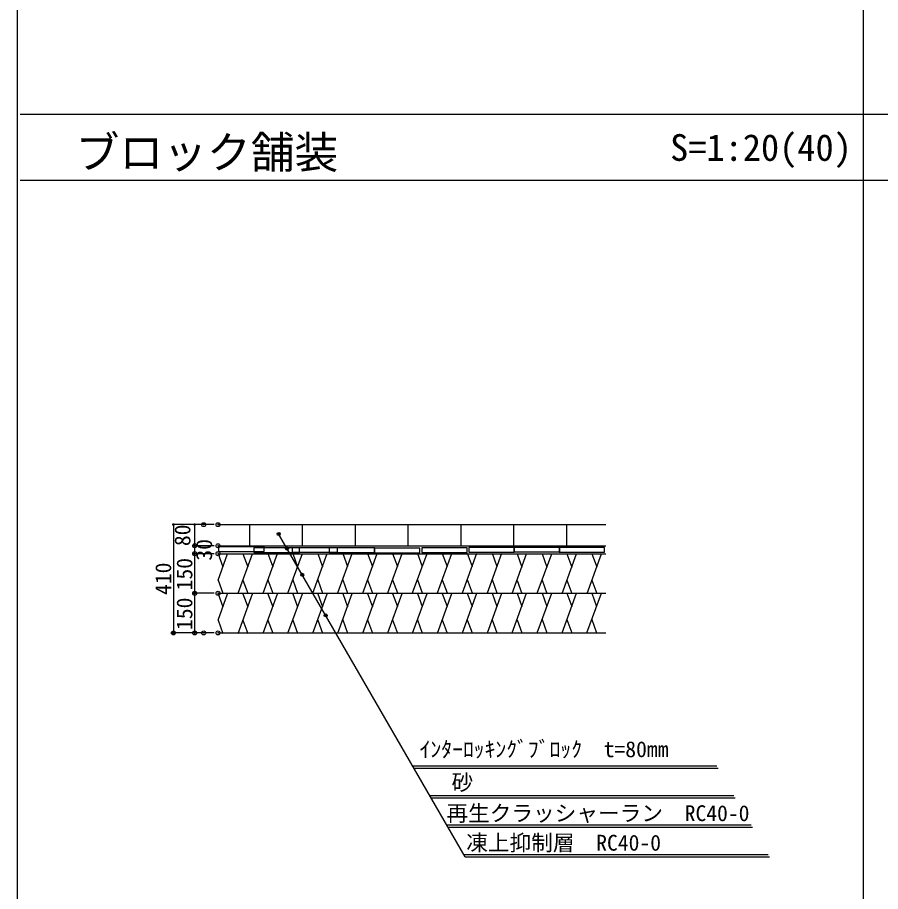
# Model space of a CAD drawing. Units: millimetres on the paper. Extents: x -337 to 306, y -306 to 220.
# Drawn here: x -337.4 to -206.7, y -44.7 to 87.7 of the extents above; entities that cross this region are included whole.
import ezdxf
from ezdxf.enums import TextEntityAlignment as Align

# ---------------------------------------------------------------- set-up
doc = ezdxf.new("R2010")
doc.units = ezdxf.units.MM
doc.header["$PDMODE"] = 32
doc.header["$PDSIZE"] = 0.6
for name, color, linetype in [('0-1_DEFPOINTS', 7, 'Continuous'), ('0-3_D-TTL-LINE', 7, 'Continuous'), ('0-4_D-STR-題字等', 7, 'Continuous'), ('0-6_D-STR-STR', 7, 'Continuous'), ('0-7_D-STR-DIM_1寸法', 7, 'Continuous'), ('0-8_D-BDG-ﾊｯﾁ', 7, 'Continuous'), ('0-9_D-STR-TXT-文字', 7, 'Continuous'), ('0-E_11', 7, 'Continuous')]:
    doc.layers.add(name, color=color, linetype=linetype)
doc.styles.add('ＭＳ ゴシック', font='')
doc.styles.get('ＭＳ ゴシック').set_extended_font_data('MS Gothic')

msp = doc.modelspace()

# ---------------------------------------------------------------- linework, layer by layer
at = {"layer": '0-1_DEFPOINTS'}
for p in [(-309.242, 10.831), (-307.07, 10.831), (-310.613, 7.631), (-310.613, 6.431), (-307.07, 7.631), (-307.07, 6.431), (-310.613, 0.431), (-307.07, 0.431), (-313.825, -5.569), (-310.613, -5.569), (-309.242, -5.569), (-307.07, -5.569)]:
    msp.add_point(p, dxfattribs=at)
at = {"layer": '0-3_D-TTL-LINE'}
for p, q in [((-209.36, 220.017), (-209.36, -229.583)), ((-337.048, 73.032), (305.085, 73.032)), ((-337.048, 63.032), (305.085, 63.032))]:
    msp.add_line(p, q, dxfattribs=at)
at = {"layer": '0-6_D-STR-STR'}
for p, q in [((-307.07, 10.831), (-248.337, 10.831)), ((-302.304, 10.831), (-302.304, 7.631)), ((-294.304, 10.831), (-294.304, 7.631)), ((-286.304, 10.831), (-286.304, 7.631)), ((-278.304, 10.831), (-278.304, 7.631)), ((-270.304, 10.831), (-270.304, 7.631)), ((-262.304, 10.831), (-262.304, 7.631)), ((-254.304, 10.831), (-254.304, 7.631)), ((-307.07, 7.631), (-248.337, 7.631)), ((-307.07, 6.431), (-248.337, 6.431)), ((-307.07, 0.431), (-248.337, 0.431)), ((-307.07, -5.569), (-248.337, -5.569))]:
    msp.add_line(p, q, dxfattribs=at)
at = {"layer": '0-7_D-STR-DIM_1寸法'}
for p, q in [((-309.842, 10.831), (-314.025, 10.831)), ((-313.885, 10.911), (-313.885, 10.751)), ((-313.845, 10.929), (-313.845, 10.733)), ((-313.825, 10.731), (-313.825, 10.631)), ((-313.825, 10.631), (-313.825, -5.369)), ((-313.785, 10.923), (-313.785, 10.739)), ((-313.745, 10.891), (-313.745, 10.771)), ((-307.67, 10.831), (-310.813, 10.831)), ((-310.673, 10.911), (-310.673, 10.751)), ((-310.633, 10.929), (-310.633, 10.733)), ((-310.613, 10.731), (-310.613, 10.631)), ((-310.613, 10.631), (-310.613, 7.831)), ((-310.573, 10.923), (-310.573, 10.739)), ((-310.533, 10.891), (-310.533, 10.771)), ((-269.63, -39.481), (-297.903, 9.439)), ((-307.67, 7.631), (-310.813, 7.631)), ((-307.67, 7.631), (-310.813, 7.631)), ((-310.693, 7.571), (-310.693, 7.691)), ((-310.673, 7.711), (-310.673, 7.551)), ((-310.653, 7.539), (-310.653, 7.723)), ((-310.633, 7.729), (-310.633, 7.533)), ((-310.613, 7.731), (-310.613, 7.831)), ((-310.613, 7.531), (-310.613, 7.431)), ((-310.613, 7.431), (-310.613, 6.631)), ((-310.613, 6.531), (-310.613, 6.631)), ((-310.593, 7.533), (-310.593, 7.729)), ((-310.573, 7.723), (-310.573, 7.539)), ((-310.553, 7.551), (-310.553, 7.711)), ((-310.533, 7.691), (-310.533, 7.571)), ((-307.67, 6.431), (-310.813, 6.431)), ((-307.67, 6.431), (-310.813, 6.431)), ((-310.693, 6.371), (-310.693, 6.491)), ((-310.673, 6.511), (-310.673, 6.351)), ((-310.653, 6.339), (-310.653, 6.523)), ((-310.633, 6.529), (-310.633, 6.333)), ((-310.613, 6.331), (-310.613, 6.231)), ((-310.613, 6.231), (-310.613, 0.631)), ((-310.593, 6.333), (-310.593, 6.529)), ((-310.573, 6.523), (-310.573, 6.339)), ((-310.553, 6.351), (-310.553, 6.511)), ((-310.533, 6.491), (-310.533, 6.371)), ((-307.07, 2.432), (-305.615, 6.431)), ((-307.07, 6.431), (-306.342, 4.432)), ((-304.031, 0.433), (-301.847, 6.431)), ((-303.303, 6.431), (-302.575, 4.432)), ((-300.236, 0.469), (-298.06, 6.449)), ((-299.515, 6.449), (-298.788, 4.45)), ((-296.476, 0.451), (-294.293, 6.449)), ((-295.748, 6.449), (-295.02, 4.45)), ((-292.708, 0.451), (-290.525, 6.449)), ((-291.981, 6.449), (-291.253, 4.45)), ((-288.914, 0.488), (-286.738, 6.467)), ((-288.193, 6.467), (-287.465, 4.468)), ((-285.153, 0.469), (-282.97, 6.467)), ((-284.426, 6.467), (-283.698, 4.468)), ((-281.359, 0.506), (-279.183, 6.485)), ((-280.638, 6.485), (-279.911, 4.486)), ((-277.599, 0.488), (-275.415, 6.485)), ((-276.871, 6.485), (-276.143, 4.486)), ((-273.831, 0.488), (-271.648, 6.485)), ((-273.104, 6.485), (-272.376, 4.486)), ((-270.037, 0.524), (-267.861, 6.504)), ((-269.316, 6.504), (-268.588, 4.504)), ((-266.276, 0.506), (-264.093, 6.504)), ((-265.549, 6.504), (-264.821, 4.504)), ((-307.07, 2.432), (-306.342, 0.433)), ((-303.303, 2.432), (-302.575, 0.433)), ((-299.515, 2.451), (-298.788, 0.451)), ((-295.748, 2.451), (-295.02, 0.451)), ((-291.981, 2.451), (-291.253, 0.451)), ((-288.193, 2.469), (-287.465, 0.469)), ((-284.426, 2.469), (-283.698, 0.469)), ((-280.638, 2.487), (-279.911, 0.488)), ((-276.871, 2.487), (-276.143, 0.488)), ((-273.104, 2.487), (-272.376, 0.488)), ((-269.316, 2.505), (-268.588, 0.506)), ((-265.549, 2.505), (-264.821, 0.506)), ((-307.67, 0.431), (-310.813, 0.431)), ((-307.67, 0.431), (-310.813, 0.431)), ((-310.693, 0.371), (-310.693, 0.491)), ((-310.673, 0.511), (-310.673, 0.351)), ((-310.653, 0.339), (-310.653, 0.523)), ((-310.633, 0.529), (-310.633, 0.333)), ((-310.613, 0.531), (-310.613, 0.631)), ((-310.613, 0.331), (-310.613, 0.231)), ((-310.613, 0.231), (-310.613, -5.369)), ((-310.593, 0.333), (-310.593, 0.529)), ((-310.573, 0.523), (-310.573, 0.339)), ((-310.553, 0.351), (-310.553, 0.511)), ((-310.533, 0.491), (-310.533, 0.371)), ((-307.07, -3.64), (-305.615, 0.358)), ((-307.07, 0.358), (-306.342, -1.641)), ((-304.031, -5.64), (-301.847, 0.358)), ((-303.303, 0.358), (-302.575, -1.641)), ((-300.236, -5.603), (-298.06, 0.377)), ((-299.515, 0.377), (-298.788, -1.623)), ((-296.476, -5.621), (-294.293, 0.377)), ((-295.748, 0.377), (-295.02, -1.623)), ((-292.708, -5.621), (-290.525, 0.377)), ((-291.981, 0.377), (-291.253, -1.623)), ((-288.914, -5.585), (-286.738, 0.395)), ((-288.193, 0.395), (-287.465, -1.605)), ((-285.153, -5.603), (-282.97, 0.395)), ((-284.426, 0.395), (-283.698, -1.605)), ((-281.359, -5.567), (-279.183, 0.413)), ((-280.638, 0.413), (-279.911, -1.586)), ((-277.599, -5.585), (-275.415, 0.413)), ((-276.871, 0.413), (-276.143, -1.586)), ((-273.831, -5.585), (-271.648, 0.413)), ((-273.104, 0.413), (-272.376, -1.586)), ((-270.037, -5.549), (-267.861, 0.431)), ((-269.316, 0.431), (-268.588, -1.568)), ((-266.276, -5.567), (-264.093, 0.431)), ((-265.549, 0.431), (-264.821, -1.568)), ((-307.07, -3.64), (-306.342, -5.64)), ((-303.303, -3.64), (-302.575, -5.64)), ((-299.515, -3.622), (-298.788, -5.621)), ((-295.748, -3.622), (-295.02, -5.621)), ((-291.981, -3.622), (-291.253, -5.621)), ((-288.193, -3.604), (-287.465, -5.603)), ((-284.426, -3.604), (-283.698, -5.603)), ((-280.638, -3.586), (-279.911, -5.585)), ((-276.871, -3.586), (-276.143, -5.585)), ((-273.104, -3.586), (-272.376, -5.585)), ((-269.316, -3.568), (-268.588, -5.567)), ((-265.549, -3.568), (-264.821, -5.567)), ((-309.842, -5.569), (-314.025, -5.569)), ((-313.904, -5.629), (-313.904, -5.509)), ((-313.864, -5.661), (-313.864, -5.477)), ((-313.825, -5.469), (-313.825, -5.369)), ((-313.805, -5.667), (-313.805, -5.471)), ((-313.765, -5.649), (-313.765, -5.489)), ((-307.67, -5.569), (-310.813, -5.569)), ((-310.693, -5.629), (-310.693, -5.509)), ((-310.653, -5.661), (-310.653, -5.477)), ((-310.613, -5.469), (-310.613, -5.369)), ((-310.593, -5.667), (-310.593, -5.471)), ((-310.553, -5.649), (-310.553, -5.489)), ((-231.533, -25.761), (-277.559, -25.761)), ((-277.386, -26.061), (-231.318, -26.061)), ((-228.937, -30.234), (-274.963, -30.234)), ((-274.79, -30.534), (-228.722, -30.534)), ((-226.341, -34.707), (-272.367, -34.707)), ((-272.194, -35.007), (-226.125, -35.007)), ((-223.745, -39.181), (-269.814, -39.181)), ((-269.64, -39.481), (-223.529, -39.481))]:
    msp.add_line(p, q, dxfattribs=at)
for points in [[(-313.825, 10.931), (-313.837, 10.93), (-313.849, 10.928), (-313.861, 10.924), (-313.873, 10.919), (-313.883, 10.912), (-313.893, 10.904), (-313.902, 10.895), (-313.909, 10.885), (-313.915, 10.874), (-313.92, 10.862), (-313.923, 10.85), (-313.924, 10.837), (-313.924, 10.825), (-313.923, 10.812), (-313.92, 10.8), (-313.915, 10.788), (-313.909, 10.777), (-313.902, 10.767), (-313.893, 10.758), (-313.883, 10.75), (-313.873, 10.743), (-313.861, 10.738), (-313.849, 10.734), (-313.837, 10.732), (-313.825, 10.731), (-313.825, 10.831)], [(-313.825, 10.731), (-313.812, 10.732), (-313.8, 10.734), (-313.788, 10.738), (-313.776, 10.743), (-313.766, 10.75), (-313.756, 10.758), (-313.747, 10.767), (-313.74, 10.777), (-313.734, 10.788), (-313.729, 10.8), (-313.726, 10.812), (-313.725, 10.825), (-313.725, 10.837), (-313.726, 10.85), (-313.729, 10.862), (-313.734, 10.874), (-313.74, 10.885), (-313.747, 10.895), (-313.756, 10.904), (-313.766, 10.912), (-313.776, 10.919), (-313.788, 10.924), (-313.8, 10.928), (-313.812, 10.93), (-313.825, 10.931), (-313.825, 10.831)], [(-310.613, 10.931), (-310.626, 10.93), (-310.638, 10.928), (-310.65, 10.924), (-310.661, 10.919), (-310.672, 10.912), (-310.682, 10.904), (-310.69, 10.895), (-310.698, 10.885), (-310.704, 10.874), (-310.708, 10.862), (-310.711, 10.85), (-310.713, 10.837), (-310.713, 10.825), (-310.711, 10.812), (-310.708, 10.8), (-310.704, 10.788), (-310.698, 10.777), (-310.69, 10.767), (-310.682, 10.758), (-310.672, 10.75), (-310.661, 10.743), (-310.65, 10.738), (-310.638, 10.734), (-310.626, 10.732), (-310.613, 10.731), (-310.613, 10.831)], [(-310.613, 10.731), (-310.601, 10.732), (-310.588, 10.734), (-310.576, 10.738), (-310.565, 10.743), (-310.554, 10.75), (-310.545, 10.758), (-310.536, 10.767), (-310.529, 10.777), (-310.523, 10.788), (-310.518, 10.8), (-310.515, 10.812), (-310.513, 10.825), (-310.513, 10.837), (-310.515, 10.85), (-310.518, 10.862), (-310.523, 10.874), (-310.529, 10.885), (-310.536, 10.895), (-310.545, 10.904), (-310.554, 10.912), (-310.565, 10.919), (-310.576, 10.924), (-310.588, 10.928), (-310.601, 10.93), (-310.613, 10.931), (-310.613, 10.831)], [(-310.613, 7.731), (-310.626, 7.73), (-310.638, 7.728), (-310.65, 7.724), (-310.661, 7.719), (-310.672, 7.712), (-310.682, 7.704), (-310.69, 7.695), (-310.698, 7.685), (-310.704, 7.674), (-310.708, 7.662), (-310.711, 7.65), (-310.713, 7.637), (-310.713, 7.625), (-310.711, 7.612), (-310.708, 7.6), (-310.704, 7.588), (-310.698, 7.577), (-310.69, 7.567), (-310.682, 7.558), (-310.672, 7.55), (-310.661, 7.543), (-310.65, 7.538), (-310.638, 7.534), (-310.626, 7.532), (-310.613, 7.531), (-310.613, 7.631)], [(-310.613, 7.731), (-310.626, 7.73), (-310.638, 7.728), (-310.65, 7.724), (-310.661, 7.719), (-310.672, 7.712), (-310.682, 7.704), (-310.69, 7.695), (-310.698, 7.685), (-310.704, 7.674), (-310.708, 7.662), (-310.711, 7.65), (-310.713, 7.637), (-310.713, 7.625), (-310.711, 7.612), (-310.708, 7.6), (-310.704, 7.588), (-310.698, 7.577), (-310.69, 7.567), (-310.682, 7.558), (-310.672, 7.55), (-310.661, 7.543), (-310.65, 7.538), (-310.638, 7.534), (-310.626, 7.532), (-310.613, 7.531), (-310.613, 7.631)], [(-310.613, 7.531), (-310.601, 7.532), (-310.588, 7.534), (-310.576, 7.538), (-310.565, 7.543), (-310.554, 7.55), (-310.545, 7.558), (-310.536, 7.567), (-310.529, 7.577), (-310.523, 7.588), (-310.518, 7.6), (-310.515, 7.612), (-310.513, 7.625), (-310.513, 7.637), (-310.515, 7.65), (-310.518, 7.662), (-310.523, 7.674), (-310.529, 7.685), (-310.536, 7.695), (-310.545, 7.704), (-310.554, 7.712), (-310.565, 7.719), (-310.576, 7.724), (-310.588, 7.728), (-310.601, 7.73), (-310.613, 7.731), (-310.613, 7.631)], [(-310.613, 7.531), (-310.601, 7.532), (-310.588, 7.534), (-310.576, 7.538), (-310.565, 7.543), (-310.554, 7.55), (-310.545, 7.558), (-310.536, 7.567), (-310.529, 7.577), (-310.523, 7.588), (-310.518, 7.6), (-310.515, 7.612), (-310.513, 7.625), (-310.513, 7.637), (-310.515, 7.65), (-310.518, 7.662), (-310.523, 7.674), (-310.529, 7.685), (-310.536, 7.695), (-310.545, 7.704), (-310.554, 7.712), (-310.565, 7.719), (-310.576, 7.724), (-310.588, 7.728), (-310.601, 7.73), (-310.613, 7.731), (-310.613, 7.631)], [(-310.613, 6.531), (-310.626, 6.53), (-310.638, 6.528), (-310.65, 6.524), (-310.661, 6.519), (-310.672, 6.512), (-310.682, 6.504), (-310.69, 6.495), (-310.698, 6.485), (-310.704, 6.474), (-310.708, 6.462), (-310.711, 6.45), (-310.713, 6.437), (-310.713, 6.425), (-310.711, 6.412), (-310.708, 6.4), (-310.704, 6.388), (-310.698, 6.377), (-310.69, 6.367), (-310.682, 6.358), (-310.672, 6.35), (-310.661, 6.343), (-310.65, 6.338), (-310.638, 6.334), (-310.626, 6.332), (-310.613, 6.331), (-310.613, 6.431)], [(-310.613, 6.531), (-310.626, 6.53), (-310.638, 6.528), (-310.65, 6.524), (-310.661, 6.519), (-310.672, 6.512), (-310.682, 6.504), (-310.69, 6.495), (-310.698, 6.485), (-310.704, 6.474), (-310.708, 6.462), (-310.711, 6.45), (-310.713, 6.437), (-310.713, 6.425), (-310.711, 6.412), (-310.708, 6.4), (-310.704, 6.388), (-310.698, 6.377), (-310.69, 6.367), (-310.682, 6.358), (-310.672, 6.35), (-310.661, 6.343), (-310.65, 6.338), (-310.638, 6.334), (-310.626, 6.332), (-310.613, 6.331), (-310.613, 6.431)], [(-310.613, 6.331), (-310.601, 6.332), (-310.588, 6.334), (-310.576, 6.338), (-310.565, 6.343), (-310.554, 6.35), (-310.545, 6.358), (-310.536, 6.367), (-310.529, 6.377), (-310.523, 6.388), (-310.518, 6.4), (-310.515, 6.412), (-310.513, 6.425), (-310.513, 6.437), (-310.515, 6.45), (-310.518, 6.462), (-310.523, 6.474), (-310.529, 6.485), (-310.536, 6.495), (-310.545, 6.504), (-310.554, 6.512), (-310.565, 6.519), (-310.576, 6.524), (-310.588, 6.528), (-310.601, 6.53), (-310.613, 6.531), (-310.613, 6.431)], [(-310.613, 6.331), (-310.601, 6.332), (-310.588, 6.334), (-310.576, 6.338), (-310.565, 6.343), (-310.554, 6.35), (-310.545, 6.358), (-310.536, 6.367), (-310.529, 6.377), (-310.523, 6.388), (-310.518, 6.4), (-310.515, 6.412), (-310.513, 6.425), (-310.513, 6.437), (-310.515, 6.45), (-310.518, 6.462), (-310.523, 6.474), (-310.529, 6.485), (-310.536, 6.495), (-310.545, 6.504), (-310.554, 6.512), (-310.565, 6.519), (-310.576, 6.524), (-310.588, 6.528), (-310.601, 6.53), (-310.613, 6.531), (-310.613, 6.431)], [(-310.613, 0.531), (-310.626, 0.53), (-310.638, 0.528), (-310.65, 0.524), (-310.661, 0.519), (-310.672, 0.512), (-310.682, 0.504), (-310.69, 0.495), (-310.698, 0.485), (-310.704, 0.474), (-310.708, 0.462), (-310.711, 0.45), (-310.713, 0.437), (-310.713, 0.425), (-310.711, 0.412), (-310.708, 0.4), (-310.704, 0.388), (-310.698, 0.377), (-310.69, 0.367), (-310.682, 0.358), (-310.672, 0.35), (-310.661, 0.343), (-310.65, 0.338), (-310.638, 0.334), (-310.626, 0.332), (-310.613, 0.331), (-310.613, 0.431)], [(-310.613, 0.531), (-310.626, 0.53), (-310.638, 0.528), (-310.65, 0.524), (-310.661, 0.519), (-310.672, 0.512), (-310.682, 0.504), (-310.69, 0.495), (-310.698, 0.485), (-310.704, 0.474), (-310.708, 0.462), (-310.711, 0.45), (-310.713, 0.437), (-310.713, 0.425), (-310.711, 0.412), (-310.708, 0.4), (-310.704, 0.388), (-310.698, 0.377), (-310.69, 0.367), (-310.682, 0.358), (-310.672, 0.35), (-310.661, 0.343), (-310.65, 0.338), (-310.638, 0.334), (-310.626, 0.332), (-310.613, 0.331), (-310.613, 0.431)], [(-310.613, 0.331), (-310.601, 0.332), (-310.588, 0.334), (-310.576, 0.338), (-310.565, 0.343), (-310.554, 0.35), (-310.545, 0.358), (-310.536, 0.367), (-310.529, 0.377), (-310.523, 0.388), (-310.518, 0.4), (-310.515, 0.412), (-310.513, 0.425), (-310.513, 0.437), (-310.515, 0.45), (-310.518, 0.462), (-310.523, 0.474), (-310.529, 0.485), (-310.536, 0.495), (-310.545, 0.504), (-310.554, 0.512), (-310.565, 0.519), (-310.576, 0.524), (-310.588, 0.528), (-310.601, 0.53), (-310.613, 0.531), (-310.613, 0.431)], [(-310.613, 0.331), (-310.601, 0.332), (-310.588, 0.334), (-310.576, 0.338), (-310.565, 0.343), (-310.554, 0.35), (-310.545, 0.358), (-310.536, 0.367), (-310.529, 0.377), (-310.523, 0.388), (-310.518, 0.4), (-310.515, 0.412), (-310.513, 0.425), (-310.513, 0.437), (-310.515, 0.45), (-310.518, 0.462), (-310.523, 0.474), (-310.529, 0.485), (-310.536, 0.495), (-310.545, 0.504), (-310.554, 0.512), (-310.565, 0.519), (-310.576, 0.524), (-310.588, 0.528), (-310.601, 0.53), (-310.613, 0.531), (-310.613, 0.431)], [(-313.825, -5.469), (-313.837, -5.47), (-313.849, -5.472), (-313.861, -5.476), (-313.873, -5.481), (-313.883, -5.488), (-313.893, -5.496), (-313.902, -5.505), (-313.909, -5.515), (-313.915, -5.526), (-313.92, -5.538), (-313.923, -5.55), (-313.924, -5.563), (-313.924, -5.575), (-313.923, -5.588), (-313.92, -5.6), (-313.915, -5.612), (-313.909, -5.623), (-313.902, -5.633), (-313.893, -5.642), (-313.883, -5.65), (-313.873, -5.657), (-313.861, -5.662), (-313.849, -5.666), (-313.837, -5.668), (-313.825, -5.669), (-313.825, -5.569)], [(-313.825, -5.669), (-313.812, -5.668), (-313.8, -5.666), (-313.788, -5.662), (-313.776, -5.657), (-313.766, -5.65), (-313.756, -5.642), (-313.747, -5.633), (-313.74, -5.623), (-313.734, -5.612), (-313.729, -5.6), (-313.726, -5.588), (-313.725, -5.575), (-313.725, -5.563), (-313.726, -5.55), (-313.729, -5.538), (-313.734, -5.526), (-313.74, -5.515), (-313.747, -5.505), (-313.756, -5.496), (-313.766, -5.488), (-313.776, -5.481), (-313.788, -5.476), (-313.8, -5.472), (-313.812, -5.47), (-313.825, -5.469), (-313.825, -5.569)], [(-310.613, -5.469), (-310.626, -5.47), (-310.638, -5.472), (-310.65, -5.476), (-310.661, -5.481), (-310.672, -5.488), (-310.682, -5.496), (-310.69, -5.505), (-310.698, -5.515), (-310.704, -5.526), (-310.708, -5.538), (-310.711, -5.55), (-310.713, -5.563), (-310.713, -5.575), (-310.711, -5.588), (-310.708, -5.6), (-310.704, -5.612), (-310.698, -5.623), (-310.69, -5.633), (-310.682, -5.642), (-310.672, -5.65), (-310.661, -5.657), (-310.65, -5.662), (-310.638, -5.666), (-310.626, -5.668), (-310.613, -5.669), (-310.613, -5.569)], [(-310.613, -5.669), (-310.601, -5.668), (-310.588, -5.666), (-310.576, -5.662), (-310.565, -5.657), (-310.554, -5.65), (-310.545, -5.642), (-310.536, -5.633), (-310.529, -5.623), (-310.523, -5.612), (-310.518, -5.6), (-310.515, -5.588), (-310.513, -5.575), (-310.513, -5.563), (-310.515, -5.55), (-310.518, -5.538), (-310.523, -5.526), (-310.529, -5.515), (-310.536, -5.505), (-310.545, -5.496), (-310.554, -5.488), (-310.565, -5.481), (-310.576, -5.476), (-310.588, -5.472), (-310.601, -5.47), (-310.613, -5.469), (-310.613, -5.569)]]:
    msp.add_lwpolyline(points, close=True, dxfattribs=at)
at = {"layer": '0-8_D-BDG-ﾊｯﾁ'}
for p, q in [((-262.509, 0.394), (-260.326, 6.392)), ((-261.781, 6.392), (-261.054, 4.393)), ((-258.715, 0.431), (-256.538, 6.411)), ((-257.994, 6.411), (-257.266, 4.411)), ((-254.954, 0.413), (-252.771, 6.411)), ((-254.227, 6.411), (-253.499, 4.411)), ((-251.165, 0.424), (-248.982, 6.422)), ((-250.437, 6.422), (-249.709, 4.423)), ((-261.781, 2.394), (-261.054, 0.394)), ((-257.994, 2.412), (-257.266, 0.413)), ((-254.227, 2.412), (-253.499, 0.413)), ((-250.437, 2.424), (-249.709, 0.424)), ((-262.509, -5.569), (-260.326, 0.429)), ((-261.781, 0.429), (-261.054, -1.57)), ((-258.715, -5.533), (-256.538, 0.447)), ((-257.994, 0.447), (-257.266, -1.552)), ((-254.954, -5.551), (-252.771, 0.447)), ((-254.227, 0.447), (-253.499, -1.552)), ((-251.187, -5.551), (-249.004, 0.447)), ((-250.459, 0.447), (-249.732, -1.552)), ((-261.781, -3.57), (-261.054, -5.569)), ((-257.994, -3.551), (-257.266, -5.551)), ((-254.227, -3.551), (-253.499, -5.551)), ((-250.459, -3.551), (-249.732, -5.551))]:
    msp.add_line(p, q, dxfattribs=at)
for points in [[(-300.101, 7.476), (-307.013, 7.476), (-307.013, 6.785), (-300.101, 6.785)], [(-294.718, 7.307), (-301.63, 7.307), (-301.63, 6.616), (-294.718, 6.616)], [(-288.955, 7.344), (-295.867, 7.344), (-295.867, 6.653), (-288.955, 6.653)], [(-283.336, 7.304), (-290.248, 7.304), (-290.248, 6.613), (-283.336, 6.613)], [(-276.52, 7.274), (-283.432, 7.274), (-283.432, 6.583), (-276.52, 6.583)], [(-269.315, 7.323), (-276.227, 7.323), (-276.227, 6.632), (-269.315, 6.632)], [(-262.196, 7.364), (-269.108, 7.364), (-269.108, 6.672), (-262.196, 6.672)], [(-255.326, 7.386), (-262.238, 7.386), (-262.238, 6.695), (-255.326, 6.695)], [(-248.513, 7.367), (-255.425, 7.367), (-255.425, 6.676), (-248.513, 6.676)]]:
    msp.add_lwpolyline(points, close=True, dxfattribs=at)
at = {"layer": '0-9_D-STR-TXT-文字'}
for p, q in [((-297.658, 9.419), (-298.115, 9.419)), ((-296.389, 7.214), (-296.846, 7.214)), ((-294.087, 3.243), (-294.544, 3.243)), ((-290.534, -2.917), (-290.991, -2.917))]:
    msp.add_line(p, q, dxfattribs=at)
for centre in [(-297.887, 9.419), (-296.617, 7.214), (-294.316, 3.243), (-290.763, -2.917)]:
    msp.add_circle(centre, 0.228, dxfattribs=at)
at = {"layer": '0-E_11'}
msp.add_line((-337.448, -229.291), (-337.448, 220.066), dxfattribs=at)

# ---------------------------------------------------------------- texts
at = {"layer": '0-4_D-STR-題字等', "style": 'ＭＳ ゴシック'}
for s, height, p in [('ブロック舗装', 4.861, (-328.64, 63.348)), ('S=1:20(40)', 4.047, (-238.601, 64.727))]:
    msp.add_text(s, height=height, dxfattribs=at).set_placement(p, align=Align.BOTTOM_LEFT)
at = {"layer": '0-7_D-STR-DIM_1寸法', "style": 'ＭＳ ゴシック'}
for s, p in [('80', (-310.537, 7.583)), ('30', (-307.261, 5.383)), ('150', (-310.237, 0.877)), ('410', (-313.449, 0.18)), ('150', (-310.237, -5.123))]:
    msp.add_text(s, height=2.405, rotation=90, dxfattribs=at).set_placement(p, align=Align.BOTTOM_LEFT)
for s, p in [('ｲﾝﾀｰﾛｯｷﾝｸﾞﾌﾞﾛｯｸ\u3000t=80mm', (-276.545, -25.112)), ('砂', (-271.709, -30.116)), ('再生クラッシャーラン\u3000RC40-0', (-272.48, -34.805)), ('凍上抑制層\u3000RC40-0', (-269.474, -39.278))]:
    msp.add_text(s, height=2.405, dxfattribs=at).set_placement(p, align=Align.BOTTOM_LEFT)

doc.saveas('drawing.dxf')
